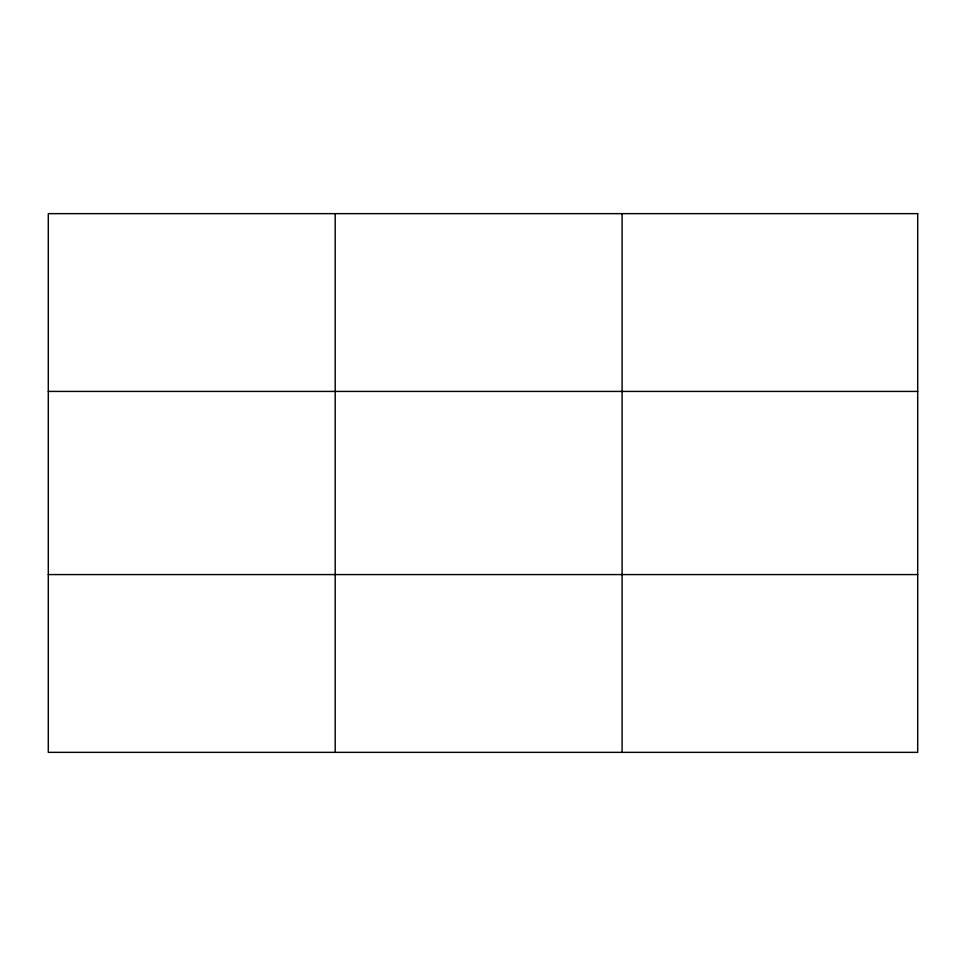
<?xml version="1.0" encoding="UTF-8"?>
<svg xmlns="http://www.w3.org/2000/svg" width="966" height="966" viewBox="0 0 966 966"><rect width="100%" height="100%" fill="white"/><g stroke="black" fill="none" stroke-linecap="round" stroke-linejoin="round"><path stroke-width="1.45" d="M335.202 752.357L335.202 213.643M622.104 752.357L622.104 213.643M48.3 391.423L917.7 391.423M48.3 574.577L917.7 574.577M917.7 213.643L917.7 752.357L48.3 752.357L48.3 213.643L917.7 213.643"/></g></svg>
